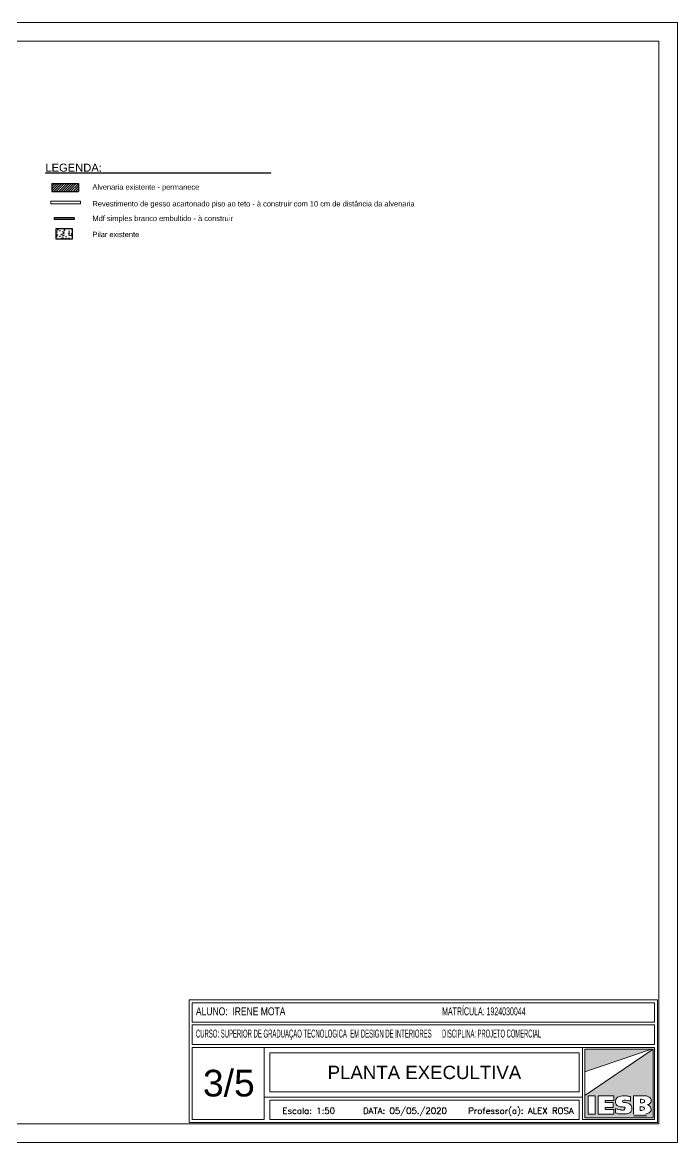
# Model space of a CAD drawing. Header units: millimetres. Extents: x 12559 to 15472, y 18493 to 18672.
# Drawn here: x 12617.58 to 12629.86, y 18540.84 to 18561.84 of the extents above; entities that cross this region are included whole.
import ezdxf
from ezdxf.enums import TextEntityAlignment as Align

# ---------------------------------------------------------------- set-up
doc = ezdxf.new("R2010")
doc.units = ezdxf.units.MM
doc.layers.get('0').update_dxf_attribs({"lineweight": 9})
doc.layers.add('gesso', color=6, linetype='Continuous', lineweight=5, plot=False)
doc.layers.add('mdf', color=3, linetype='Continuous')
doc.layers.add('Parede', color=5, linetype='Continuous')
doc.layers.add('Texto', color=6, linetype='Continuous', lineweight=30)
doc.styles.add('COPLAND', font='arial.ttf', dxfattribs={"height": 0.4})
doc.styles.add('ESC50', font='arial.ttf', dxfattribs={"height": 0.1})
doc.styles.add('R80-50', font='arial.ttf', dxfattribs={"height": 0.1})
doc.styles.add('ROMANS', font='romans')

msp = doc.modelspace()

# ---------------------------------------------------------------- hatches: boundary and pattern name
h = msp.add_hatch(color=10)
h.dxf.hatch_style = 1
h.paths.add_polyline_path([(12622.238, 18559.023), (12618.015, 18559.023), (12618.015, 18559.014), (12622.238, 18559.014)])
h = msp.add_hatch()
h.set_pattern_fill('ANSI31', color=256, scale=0.01)
h.set_pattern_definition([(45, (12623.830618, 18564.51177), (-0.02245064, 0.02245064), [])])
h.paths.add_polyline_path([(12618.631, 18558.672), (12618.631, 18558.822), (12618.131, 18558.822), (12618.131, 18558.672)])
h = msp.add_hatch()
h.set_pattern_fill('AR-CONC', color=256, scale=0.00088)
h.set_pattern_definition([(50, (40.82747, 0), (0.1603225087, -0.0140263953), [0.016764, -0.184404]), (355, (40.82747, 0), (-0.0310142109, 0.1681300238), [0.0134112, -0.1475237141]), (100.4514447, (40.84083, -0.00117), (0.1293082974, 0.1541036217), [0.0142472077, -0.1567194152]), (46.1842, (40.82747, 0.0447), (0.238549556, -0.0369972486), [0.025146, -0.276606]), (96.6355576, (40.84735, 0.04162), (0.208915638, 0.2177349896), [0.0213708204, -0.2350793352]), (351.1841512, (40.82747, 0.0447), (0.208915638, 0.2177349896), [0.020116771, -0.221284564]), (21, (40.84982, 0.03353), (0.1334206643, -0.0899933744), [0.016764, -0.184404]), (326, (40.84982, 0.03353), (0.054385785, 0.1620854102), [0.0134112, -0.1475232]), (71.451445, (40.86094, 0.02603), (0.187806449, 0.0720920366), [0.0142472077, -0.1567191451]), (37.5, (40.82747, 0), (0.00271797086, 0.07440843421), [0, -0.14573504, 0, -0.1497584, 0, -0.148082]), (7.5, (40.82747, 0), (0.058801303, 0.08815890584), [0, -0.08538464, 0, -0.14238224, 0, -0.0564388]), (327.5, (40.777625, 0), (0.11931972375, -0.00504129471), [0, -0.05588, 0, -0.1743456, 0, -0.2313432]), (317.5, (40.75527, 0), (0.1303536796, 0.0223753121), [0, -0.072644, 0, -0.11578336, 0, -0.1642872])])
h.paths.add_polyline_path([(12618.511, 18557.982), (12618.211, 18557.982), (12618.211, 18557.782), (12618.511, 18557.782)])
h = msp.add_hatch(color=12)
h.dxf.hatch_style = 1
h.paths.add_polyline_path([(12628.123, 18541.729), (12628.123, 18541.309), (12629.406, 18541.309), (12629.406, 18542.592)])
edge = h.paths.add_edge_path(flags=16)
edge.add_spline(control_points=[(12628.7, 18541.482), (12628.719, 18541.475), (12628.751, 18541.464), (12628.805, 18541.453), (12628.857, 18541.443), (12628.891, 18541.498), (12628.843, 18541.514), (12628.799, 18541.513), (12628.742, 18541.523), (12628.7, 18541.569), (12628.698, 18541.627), (12628.721, 18541.695), (12628.809, 18541.721), (12628.897, 18541.721), (12628.957, 18541.711), (12628.983, 18541.707)], knot_values=[0, 0, 0, 0, 0.128764, 0.214487, 0.349725, 0.4301, 0.49844, 0.600614, 0.730587, 0.843002, 0.960452, 1.086726, 1.266383, 1.481996, 1.648373, 1.648373, 1.648373, 1.648373], degree=3, periodic=0)
edge.add_line((12628.983, 18541.707), (12628.983, 18541.62))
edge.add_spline(control_points=[(12628.983, 18541.62), (12628.963, 18541.626), (12628.923, 18541.638), (12628.876, 18541.638), (12628.827, 18541.634), (12628.833, 18541.592), (12628.884, 18541.594), (12628.934, 18541.587), (12628.989, 18541.551), (12629.016, 18541.491), (12628.998, 18541.427), (12628.943, 18541.381), (12628.855, 18541.381), (12628.771, 18541.376), (12628.717, 18541.395), (12628.7, 18541.401)], knot_values=[0, 0, 0, 0, 0.129973, 0.255735, 0.325817, 0.374123, 0.454729, 0.591551, 0.711993, 0.848871, 0.976038, 1.101413, 1.273716, 1.513362, 1.62892, 1.62892, 1.62892, 1.62892], degree=3, periodic=0)
edge.add_line((12628.7, 18541.401), (12628.7, 18541.482))
edge = h.paths.add_edge_path(flags=16)
edge.add_line((12629.039, 18541.719), (12629.281, 18541.719))
edge.add_spline(control_points=[(12629.281, 18541.719), (12629.299, 18541.711), (12629.329, 18541.699), (12629.364, 18541.667), (12629.377, 18541.624), (12629.359, 18541.589), (12629.334, 18541.561), (12629.311, 18541.558), (12629.298, 18541.556)], knot_values=[0, 0, 0, 0, 0.119715, 0.203123, 0.295825, 0.373962, 0.442864, 0.519979, 0.519979, 0.519979, 0.519979], degree=3, periodic=0)
edge.add_spline(control_points=[(12629.298, 18541.556), (12629.307, 18541.551), (12629.329, 18541.538), (12629.362, 18541.512), (12629.369, 18541.468), (12629.362, 18541.427), (12629.332, 18541.402), (12629.298, 18541.388), (12629.275, 18541.381), (12629.263, 18541.378)], knot_values=[0, 0, 0, 0, 0.063162, 0.163056, 0.25089, 0.332534, 0.412289, 0.483996, 0.563458, 0.563458, 0.563458, 0.563458], degree=3, periodic=0)
edge.add_line((12629.263, 18541.378), (12629.039, 18541.378))
edge.add_line((12629.039, 18541.378), (12629.039, 18541.719))
h.paths.add_polyline_path([(12628.666, 18541.719), (12628.666, 18541.632), (12628.507, 18541.632), (12628.507, 18541.597), (12628.656, 18541.597), (12628.656, 18541.501), (12628.507, 18541.501), (12628.507, 18541.464), (12628.666, 18541.464), (12628.666, 18541.378), (12628.373, 18541.378), (12628.373, 18541.719)], flags=16)
edge = h.paths.add_edge_path(flags=0)
edge.add_spline(control_points=[(12629.161, 18541.517), (12629.175, 18541.516), (12629.201, 18541.514), (12629.235, 18541.504), (12629.247, 18541.474), (12629.223, 18541.452), (12629.193, 18541.445), (12629.171, 18541.446), (12629.161, 18541.446)], knot_values=[0, 0, 0, 0, 0.092846, 0.167368, 0.207926, 0.268013, 0.340199, 0.404281, 0.404281, 0.404281, 0.404281], degree=3, periodic=0)
edge.add_line((12629.161, 18541.446), (12629.161, 18541.517))
h.paths.add_polyline_path([(12628.32, 18541.719), (12628.32, 18541.378), (12628.185, 18541.378), (12628.185, 18541.719)], flags=16)
h.paths.add_polyline_path([(12629.373, 18542.592), (12628.123, 18542.592), (12628.123, 18542.172)], flags=17)

# ---------------------------------------------------------------- linework, layer by layer
at = {"color": 2}
for p, q in [((12615.014, 18561.843), (12629.864, 18561.843)), ((12629.864, 18540.843), (12629.864, 18561.843)), ((12615.014, 18540.843), (12629.864, 18540.843))]:
    msp.add_line(p, q, dxfattribs=at)
at = {"color": 6}
for p, q in [((12601.414, 18561.493), (12629.514, 18561.493)), ((12629.514, 18541.193), (12629.514, 18561.493)), ((12601.414, 18541.193), (12629.514, 18541.193))]:
    msp.add_line(p, q, dxfattribs=at)
at = {"color": 5, "linetype": 'Continuous'}
for p, q in [((12620.709, 18543.517), (12620.709, 18541.223)), ((12620.709, 18543.517), (12629.484, 18543.517)), ((12629.484, 18543.517), (12629.484, 18541.223)), ((12620.709, 18541.223), (12629.484, 18541.223))]:
    msp.add_line(p, q, dxfattribs=at)
at = {"color": 2, "linetype": 'Continuous'}
for p, q in [((12620.761, 18543.465), (12629.431, 18543.465)), ((12620.761, 18543.465), (12620.761, 18543.1)), ((12629.431, 18543.465), (12629.431, 18543.1)), ((12620.761, 18543.1), (12629.431, 18543.1)), ((12620.761, 18543.048), (12629.431, 18543.048)), ((12620.761, 18543.048), (12620.761, 18542.683)), ((12620.761, 18543.048), (12629.431, 18543.048)), ((12620.761, 18543.048), (12620.761, 18542.683)), ((12629.431, 18543.048), (12629.431, 18542.683)), ((12629.431, 18543.048), (12629.431, 18542.683)), ((12620.761, 18542.683), (12629.431, 18542.683)), ((12620.761, 18542.683), (12629.431, 18542.683)), ((12620.761, 18542.627), (12629.431, 18542.627)), ((12620.761, 18542.627), (12620.761, 18541.275)), ((12622.113, 18541.275), (12622.113, 18542.627)), ((12628.08, 18541.275), (12628.08, 18542.627)), ((12629.431, 18542.627), (12629.431, 18541.275)), ((12628.018, 18542.526), (12622.217, 18542.526)), ((12622.217, 18542.526), (12622.217, 18541.797)), ((12628.018, 18542.526), (12628.018, 18541.797)), ((12628.018, 18541.797), (12622.217, 18541.797)), ((12622.113, 18541.692), (12628.08, 18541.692)), ((12622.217, 18541.64), (12628.018, 18541.64)), ((12622.217, 18541.64), (12622.217, 18541.275)), ((12628.018, 18541.64), (12628.018, 18541.275)), ((12620.761, 18541.275), (12622.113, 18541.275)), ((12622.113, 18541.275), (12620.761, 18541.275)), ((12622.217, 18541.275), (12628.018, 18541.275)), ((12629.431, 18541.275), (12628.08, 18541.275))]:
    msp.add_line(p, q, dxfattribs=at)
at = {"color": 12}
for p, q in [((12628.123, 18542.172), (12629.373, 18542.592)), ((12629.406, 18542.592), (12628.123, 18541.729)), ((12628.983, 18541.707), (12628.983, 18541.62)), ((12629.039, 18541.378), (12629.039, 18541.719)), ((12629.039, 18541.719), (12629.281, 18541.719)), ((12629.165, 18541.586), (12629.165, 18541.657)), ((12628.7, 18541.401), (12628.7, 18541.482)), ((12629.045, 18541.348), (12629.28, 18541.348)), ((12629.161, 18541.446), (12629.161, 18541.517))]:
    msp.add_line(p, q, dxfattribs=at)
at = {"color": 10}
msp.add_lwpolyline([(12618.015, 18559.023), (12622.238, 18559.023), (12622.238, 18559.014), (12618.015, 18559.014)], close=True, dxfattribs=at)
at = {"color": 12, "linetype": 'Continuous'}
msp.add_lwpolyline([(12628.123, 18542.592), (12628.123, 18541.309), (12629.406, 18541.309), (12629.406, 18542.592)], close=True, dxfattribs=at)
at = {"color": 12}
for points in [[(12628.185, 18541.719), (12628.185, 18541.378), (12628.32, 18541.378), (12628.32, 18541.719)], [(12628.666, 18541.719), (12628.666, 18541.632), (12628.507, 18541.632), (12628.507, 18541.597), (12628.656, 18541.597), (12628.656, 18541.501), (12628.507, 18541.501), (12628.507, 18541.464), (12628.666, 18541.464), (12628.666, 18541.378), (12628.373, 18541.378), (12628.373, 18541.719)]]:
    msp.add_lwpolyline(points, close=True, dxfattribs=at)
for points in [[(12628.983, 18541.707), (12628.905, 18541.718), (12628.802, 18541.715), (12628.724, 18541.681), (12628.701, 18541.625), (12628.707, 18541.57), (12628.742, 18541.53), (12628.802, 18541.514), (12628.851, 18541.51), (12628.879, 18541.495), (12628.862, 18541.46), (12628.798, 18541.455), (12628.758, 18541.463), (12628.7, 18541.482)], [(12628.983, 18541.62), (12628.923, 18541.635), (12628.863, 18541.637), (12628.832, 18541.625), (12628.835, 18541.603), (12628.872, 18541.593), (12628.936, 18541.581), (12628.983, 18541.549), (12629.008, 18541.489), (12628.993, 18541.431), (12628.947, 18541.392), (12628.866, 18541.381), (12628.752, 18541.385), (12628.7, 18541.401)], [(12629.165, 18541.657), (12629.209, 18541.652), (12629.241, 18541.636), (12629.247, 18541.618), (12629.229, 18541.596), (12629.196, 18541.586), (12629.165, 18541.586)], [(12629.298, 18541.556), (12629.324, 18541.541), (12629.358, 18541.507), (12629.367, 18541.467), (12629.358, 18541.429), (12629.33, 18541.403), (12629.299, 18541.389), (12629.263, 18541.378)], [(12629.281, 18541.719), (12629.332, 18541.694), (12629.36, 18541.666), (12629.371, 18541.623), (12629.357, 18541.589), (12629.333, 18541.566), (12629.298, 18541.556)], [(12629.161, 18541.517), (12629.204, 18541.512), (12629.236, 18541.496), (12629.242, 18541.478), (12629.224, 18541.456), (12629.191, 18541.446), (12629.161, 18541.446)]]:
    msp.add_spline(points, degree=3, dxfattribs=at)
at = {"layer": 'gesso', "color": 6}
msp.add_line((12618.116, 18558.491), (12618.116, 18558.443), dxfattribs=at)
at = {"layer": 'gesso'}
msp.add_line((12618.669, 18558.491), (12618.669, 18558.443), dxfattribs=at)
for points in [[(12618.669, 18558.491), (12618.116, 18558.491)], [(12618.669, 18558.443), (12618.116, 18558.443)]]:
    msp.add_lwpolyline(points, dxfattribs=at)
at = {"layer": 'mdf', "color": 3}
msp.add_line((12618.175, 18558.177), (12618.175, 18558.147), dxfattribs=at)
at = {"layer": 'mdf'}
msp.add_line((12618.551, 18558.177), (12618.551, 18558.147), dxfattribs=at)
for points in [[(12618.551, 18558.177), (12618.175, 18558.177)], [(12618.551, 18558.147), (12618.175, 18558.147)]]:
    msp.add_lwpolyline(points, dxfattribs=at)
at = {"layer": 'Parede'}
for p, q in [((12618.131, 18558.822), (12618.131, 18558.672)), ((12618.631, 18558.822), (12618.631, 18558.672)), ((12618.211, 18557.782), (12618.211, 18557.982)), ((12618.211, 18557.982), (12618.511, 18557.982)), ((12618.511, 18557.982), (12618.511, 18557.782)), ((12618.511, 18557.782), (12618.211, 18557.782))]:
    msp.add_line(p, q, dxfattribs=at)
for points in [[(12618.131, 18558.822), (12618.631, 18558.822)], [(12618.131, 18558.672), (12618.631, 18558.672)]]:
    msp.add_lwpolyline(points, dxfattribs=at)

# ---------------------------------------------------------------- texts
at = {"color": 2, "style": 'ESC50'}
msp.add_text('LEGENDA:', height=0.15, dxfattribs=at).set_placement((12618.01, 18559.045))
at = {"color": 2, "style": 'COPLAND'}
for s, width, p, p2 in [('ALUNO:  IRENE MOTA                                                   ', 0.762396, (12620.833, 18543.229), (12624.775, 18543.229)), ('MATRÍCULA: 1924030044                                                             ', 0.627747, (12625.449, 18543.229), (12629.243, 18543.229)), ('CURSO: SUPERIOR DE GRADUAÇAO TECNOLOGICA  EM DESIGN DE INTERIORES', 0.533176, (12620.833, 18542.812), (12625.253, 18542.812)), ('DISCIPLINA: PROJETO COMERCIAL                                                                ', 0.51921, (12625.449, 18542.812), (12629.24, 18542.812))]:
    msp.add_text(s, height=0.15, dxfattribs=dict(at, width=width)).set_placement(p, p2, align=Align.FIT)
at = {"color": 3, "linetype": 'Continuous', "style": 'COPLAND'}
msp.add_text('3/5', height=0.5, dxfattribs=at).set_placement((12620.965, 18541.708))
msp.add_text('PLANTA EXECULTIVA', height=0.25, dxfattribs=at).set_placement((12625.117, 18542.034), align=Align.CENTER)
at = {"color": 2, "linetype": 'Continuous', "style": 'ROMANS', "width": 0.901685}
msp.add_text('Escala: 1:50     DATA: 05/05./2020   Professor(a): ALEX ROSA', height=0.11676, dxfattribs=at).set_placement((12622.455, 18541.381), (12627.915, 18541.381), align=Align.FIT)
at = {"layer": 'Texto', "char_height": 0.1, "attachment_point": 1, "style": 'R80-50'}
for s, insert, width in [('Alvenaria existente - permanece ', (12618.893, 18558.807), 3.44565), ('Revestimento de gesso acartonado piso ao teto - à construir com 10 cm de distância da alvenaria  ', (12618.893, 18558.493), 6.46932), ('Mdf simples branco embultido - à construir ', (12618.893, 18558.219), 2.93526), ('Pilar existente ', (12618.893, 18557.918), 1.1022)]:
    msp.add_mtext(s, dxfattribs=dict(at, insert=insert, width=width))

doc.saveas('drawing.dxf')
